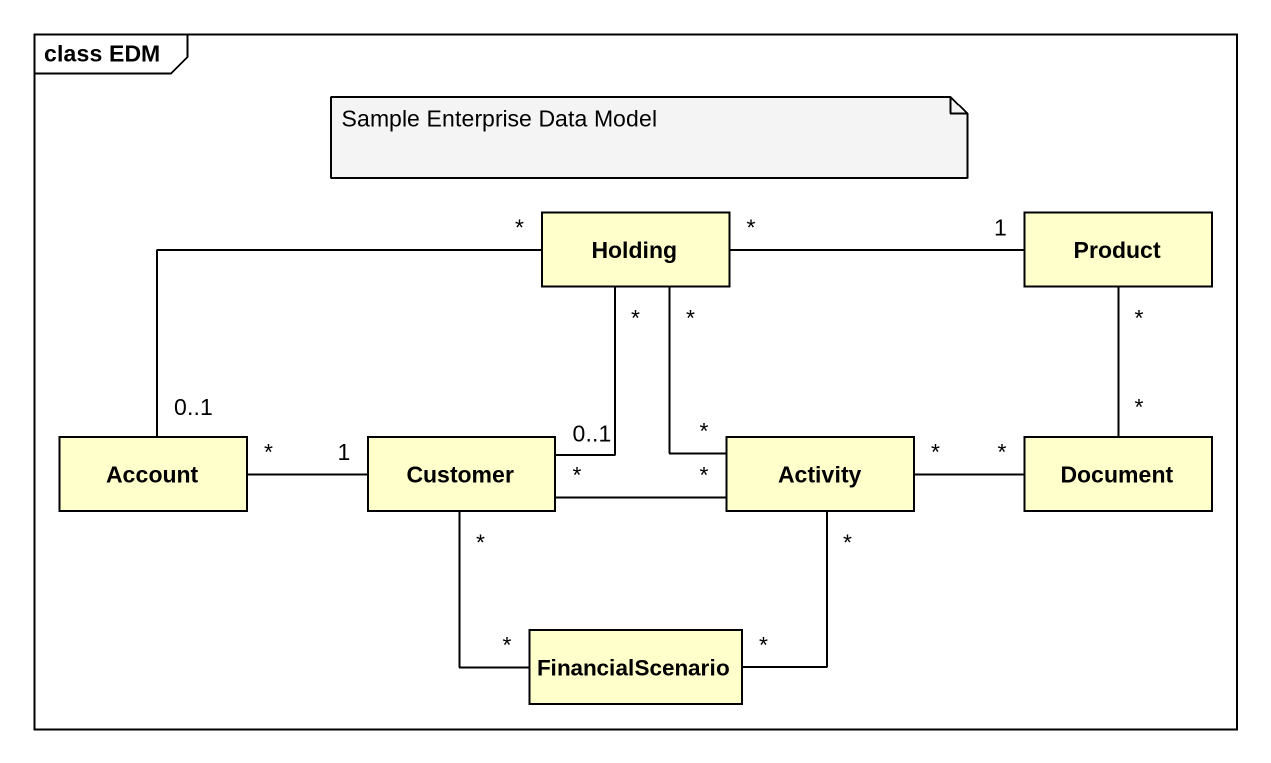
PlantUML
@startuml
mainframe class EDM
hide circle
hide empty members
class Holding
class Product
class Account
class Customer
class Activity
class Document
class FinancialScenario
Holding "*" -right- "1" Product
Holding "*" -- "0..1" Customer
Holding "*" -- "*" Activity
Product "*" -- "*" Document
Account "0..1" -right- "*" Holding
Account "*" -right- "1" Customer
Customer "*" -right- "*" Activity
Customer "*" -- "*" FinancialScenario
Activity "*" -right- "*" Document
Activity "*" -- "*" FinancialScenario
note as N1
  Sample Enterprise Data Model
end note
@enduml
